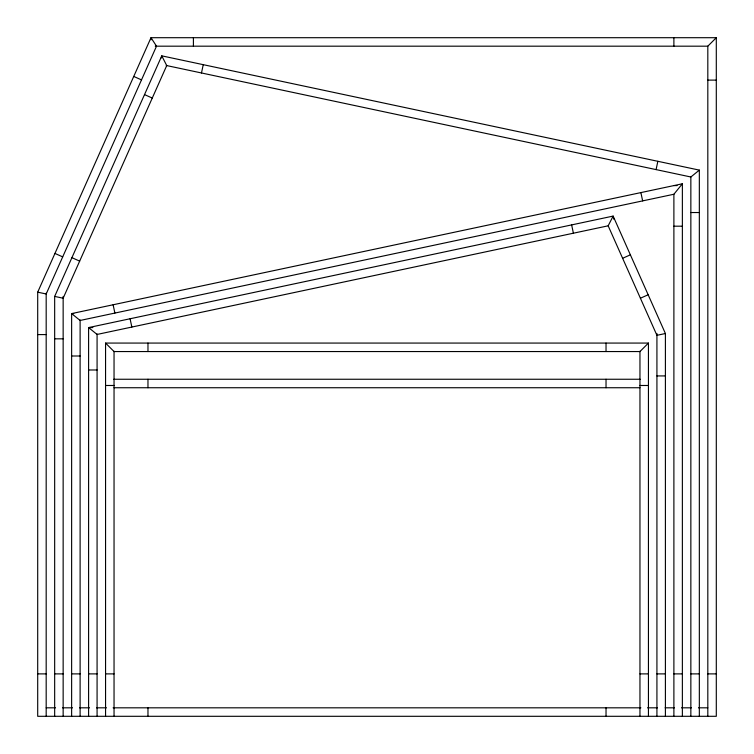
<?xml version="1.0" encoding="UTF-8"?>
<svg xmlns="http://www.w3.org/2000/svg" width="754" height="754" viewBox="0 0 754 754"><rect width="100%" height="100%" fill="white"/><g stroke="black" fill="none" stroke-linecap="round" stroke-linejoin="round"><path stroke-width="1.13" d="M161.328 57.926L161.771 55.853L699.335 170.121L699.335 716.3M201.488 72.968L203.25 64.674M656.084 169.603L657.846 161.299M37.7 292.175L150.998 37.7L716.3 37.7L716.3 716.3L37.7 716.3L37.7 292.175L46.182 293.975L156.512 46.182L150.998 37.7L150.998 39.821M54.665 296.416L161.771 55.853L166.728 65.579L63.148 298.216L54.665 296.416L54.665 716.3M88.595 716.3L88.595 327.575L97.078 334.446L608.167 225.814L613.125 216.087L665.405 333.513L665.405 716.3M71.63 716.3L71.63 313.589L80.112 320.459L673.888 194.249L682.37 183.778L682.37 716.3M707.817 716.3L707.817 46.182L716.3 37.7M648.44 716.3L648.44 343.07L639.957 351.553L114.043 351.553L105.56 343.07L105.56 716.3M699.335 170.121L690.852 176.992L166.229 65.475M622.625 258.283L630.372 254.833M640.4 298.226L648.157 294.767M682.37 183.778L71.63 313.589L73.751 313.589M665.405 333.513L656.923 335.323L608.167 225.814M155.239 46.182L707.817 46.182M707.817 80.112L716.3 80.112M673.888 185.578L677.064 185.578M690.852 212.534L699.335 212.534M673.888 226.191L682.37 226.191M92.836 327.575L88.595 327.575L613.125 216.087L613.784 219.197M37.7 334.587L46.182 334.587M54.665 338.829L63.148 338.829M105.56 343.07L648.44 343.07M71.63 356.001L80.112 356.001M88.595 369.988L97.078 369.988M656.923 375.926L665.405 375.926M113.807 379.253L640.193 379.253M105.56 385.483L114.043 385.483M639.957 385.483L648.44 385.483M114.043 387.735L639.957 387.735M37.7 673.888L46.182 673.888M54.665 673.888L63.148 673.888M71.63 673.888L80.112 673.888M88.595 673.888L97.078 673.888M105.56 673.888L114.043 673.888M639.957 673.888L648.44 673.888M656.923 673.888L665.405 673.888M673.888 673.888L682.37 673.888M690.852 673.888L699.335 673.888M707.817 673.888L716.3 673.888M46.182 707.817L55.542 707.817M62.563 707.817L72.507 707.817M79.528 707.817L89.537 707.817M96.493 707.817L106.484 707.817M113.1 707.817L640.9 707.817M647.516 707.817L657.507 707.817M665.113 707.817L674.472 707.817M681.493 707.817L691.437 707.817M698.458 707.817L707.817 707.817M133.75 76.446L141.498 79.896M144.523 94.599L152.27 98.048M71.913 257.67L79.67 261.12M54.948 253.429L62.705 256.878M640.881 192.59L642.644 200.894M571.636 224.899L573.398 233.203M130.084 318.753L131.846 327.057M113.119 304.776L114.881 313.07M690.852 176.483L690.852 716.3M673.888 37.7L673.888 46.182M673.888 194.249L673.888 716.3M656.923 333.513L656.923 716.3M639.957 351.241L639.957 716.3M606.028 343.07L606.028 351.553M606.028 379.253L606.028 387.735M606.028 707.817L606.028 716.3M193.41 37.7L193.41 46.182M147.972 343.07L147.972 351.553M147.972 379.253L147.972 387.735M147.972 707.817L147.972 716.3M114.043 351.241L114.043 716.3M97.078 333.937L97.078 716.3M80.112 319.95L80.112 716.3M63.148 296.416L63.148 716.3M46.182 293.24L46.182 716.3"/></g></svg>
